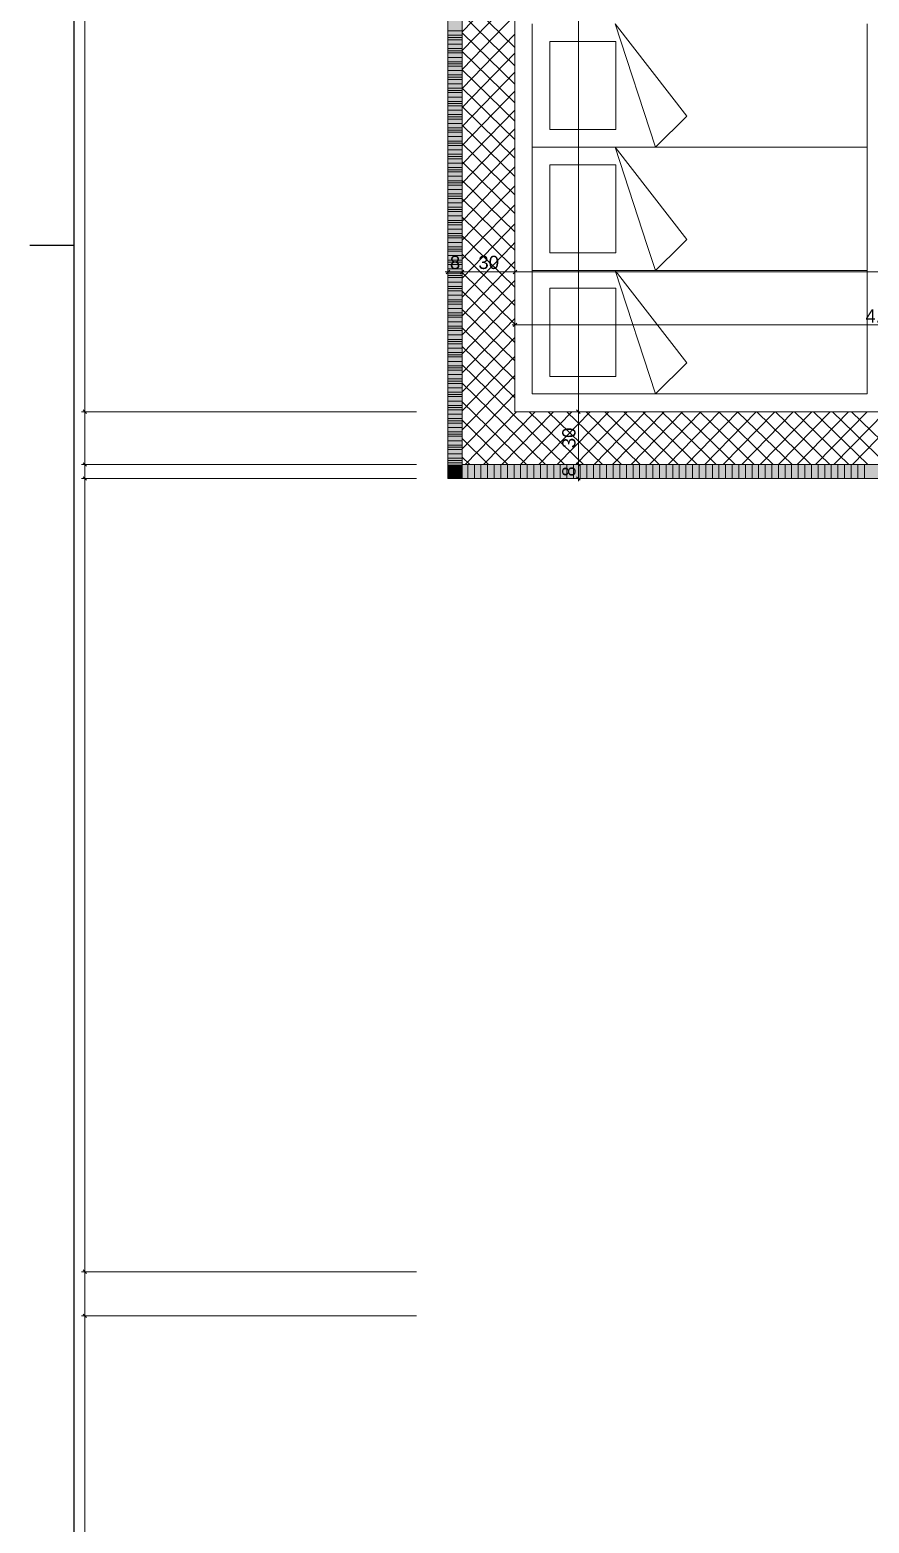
# Model space of a CAD drawing. Extents: x 0 to 1189, y 0 to 841.
# Drawn here: x 0 to 95.2, y 152 to 321.5 of the extents above; entities that cross this region are included whole.
import ezdxf
from ezdxf.lldxf.tags import DXFTag

# ---------------------------------------------------------------- set-up
doc = ezdxf.new("R2010")
doc.units = 0
doc.layers.get('0').update_dxf_attribs({"lineweight": 35})
for name, color, linetype, lineweight in [('211.5 Stahlbeton Kontur', 7, 'Continuous', 25), ('211.5 Stahlbeton Schraffur', 7, 'Continuous', 25), ('217.0 Schutzraum', 7, 'Continuous', 25), ('225.2 Dämmung Aussen', 7, 'Continuous', 25), ('Bemassung', 7, 'Continuous', 25), ('X_Planrahmen', 7, 'Continuous', 25)]:
    doc.layers.add(name, color=color, linetype=linetype, lineweight=lineweight)
doc.styles.get("Standard").update_dxf_attribs({"font": 'arial.ttf'})
tags = doc.linetypes.add('Wipeout_Contour', pattern=[1, 0, -1]).pattern_tags.tags
tags[6:7] = [DXFTag(74, 4), DXFTag(75, 0), DXFTag(340, '0'), DXFTag(46, 1.0), DXFTag(50, 0.0), DXFTag(44, 0.0), DXFTag(45, 0.0)]
tags[4:5] = [DXFTag(74, 4), DXFTag(75, 0), DXFTag(340, '0'), DXFTag(46, 1.0), DXFTag(50, 0.0), DXFTag(44, 0.0), DXFTag(45, 0.0)]

# ---------------------------------------------------------------- blocks, each defined once
blk = doc.blocks.new('Blockreferenz-A0SO6TNL06')
at = {"color": 0, "linetype": 'ByBlock', "lineweight": -2, "ltscale": 0.25}
for p, q in [((5, 836), (5, 5)), ((5, 297), (0, 297))]:
    blk.add_line(p, q, dxfattribs=at)
blk = doc.blocks.new('Referenz-A0SO6TOG06', base_point=(4.4, 96.7))
at = {"layer": '211.5 Stahlbeton Kontur', "color": 0, "lineweight": 18}
for p, q in [((49.03, 297), (49.04, 450.14)), ((55.04, 450.14), (55.03, 297)), ((49.03, 272.14), (49.03, 297)), ((55.03, 297), (55.03, 278.14)), ((55.03, 278.14), (139.33, 278.14)), ((134.33, 272.14), (49.03, 272.14))]:
    blk.add_line(p, q, dxfattribs=at)
at = {"layer": '211.5 Stahlbeton Schraffur', "color": 0, "lineweight": 13}
for p, q in [((49.03, 321.26), (55.03, 327.43)), ((55.03, 319.48), (49.03, 325.31)), ((49.03, 319.11), (55.03, 325.28)), ((55.03, 317.38), (49.03, 323.22)), ((49.03, 316.96), (55.03, 323.13)), ((55.03, 315.29), (49.03, 321.13)), ((49.03, 314.81), (55.03, 320.98)), ((55.03, 313.2), (49.03, 319.03)), ((49.03, 312.66), (55.03, 318.83)), ((55.03, 311.1), (49.03, 316.94)), ((49.03, 310.51), (55.03, 316.68)), ((55.03, 309.01), (49.03, 314.85)), ((49.03, 308.36), (55.03, 314.53)), ((55.03, 306.92), (49.03, 312.76)), ((49.03, 306.21), (55.03, 312.37)), ((55.03, 304.83), (49.03, 310.66)), ((49.03, 304.06), (55.03, 310.22)), ((55.03, 302.73), (49.03, 308.57)), ((49.03, 301.9), (55.03, 308.07)), ((55.03, 300.64), (49.03, 306.48)), ((49.03, 299.75), (55.03, 305.92)), ((55.03, 298.55), (49.03, 304.39)), ((49.03, 297.6), (55.03, 303.77)), ((54.47, 297), (49.03, 302.29)), ((52.32, 297), (49.03, 300.2)), ((50.54, 297), (55.03, 301.62)), ((52.63, 297), (55.03, 299.47)), ((50.17, 297), (49.03, 298.11)), ((49.03, 295.45), (50.54, 297)), ((49.03, 293.3), (52.63, 297)), ((49.03, 291.15), (54.72, 297)), ((55.03, 292.27), (50.17, 297)), ((55.03, 294.36), (52.32, 297)), ((55.03, 296.46), (54.47, 297)), ((54.72, 297), (55.03, 297.32)), ((55.03, 290.18), (49.03, 296.01)), ((49.03, 289), (55.03, 295.17)), ((55.03, 288.08), (49.03, 293.92)), ((49.03, 286.85), (55.03, 293.01)), ((55.03, 285.99), (49.03, 291.83)), ((49.03, 284.7), (55.03, 290.86)), ((55.03, 283.9), (49.03, 289.74)), ((49.03, 282.55), (55.03, 288.71)), ((55.03, 281.81), (49.03, 287.64)), ((49.03, 280.39), (55.03, 286.56)), ((55.03, 279.71), (49.03, 285.55)), ((49.03, 278.24), (55.03, 284.41)), ((60.66, 272.14), (49.03, 283.46)), ((49.03, 276.09), (55.03, 282.26)), ((58.51, 272.14), (49.03, 281.36)), ((49.03, 273.94), (55.03, 280.11)), ((56.36, 272.14), (49.03, 279.27)), ((49.38, 272.14), (55.21, 278.14)), ((51.47, 272.14), (57.31, 278.14)), ((53.56, 272.14), (59.4, 278.14)), ((55.65, 272.14), (61.49, 278.14)), ((62.81, 272.14), (56.64, 278.14)), ((57.75, 272.14), (63.58, 278.14)), ((64.96, 272.14), (58.79, 278.14)), ((59.84, 272.14), (65.68, 278.14)), ((67.11, 272.14), (60.94, 278.14)), ((61.93, 272.14), (67.77, 278.14)), ((69.26, 272.14), (63.1, 278.14)), ((64.03, 272.14), (69.86, 278.14)), ((71.41, 272.14), (65.25, 278.14)), ((66.12, 272.14), (71.96, 278.14)), ((73.57, 272.14), (67.4, 278.14)), ((68.21, 272.14), (74.05, 278.14)), ((75.72, 272.14), (69.55, 278.14)), ((70.3, 272.14), (76.14, 278.14)), ((77.87, 272.14), (71.7, 278.14)), ((72.4, 272.14), (78.23, 278.14)), ((80.02, 272.14), (73.85, 278.14)), ((74.49, 272.14), (80.33, 278.14)), ((82.17, 272.14), (76, 278.14)), ((76.58, 272.14), (82.42, 278.14)), ((84.32, 272.14), (78.15, 278.14)), ((78.67, 272.14), (84.51, 278.14)), ((86.47, 272.14), (80.3, 278.14)), ((80.77, 272.14), (86.61, 278.14)), ((88.62, 272.14), (82.46, 278.14)), ((82.86, 272.14), (88.7, 278.14)), ((90.77, 272.14), (84.61, 278.14)), ((84.95, 272.14), (90.79, 278.14)), ((92.92, 272.14), (86.76, 278.14)), ((87.05, 272.14), (92.88, 278.14)), ((95.08, 272.14), (88.91, 278.14)), ((89.14, 272.14), (94.98, 278.14)), ((97.23, 272.14), (91.06, 278.14)), ((91.23, 272.14), (97.07, 278.14)), ((99.38, 272.14), (93.21, 278.14)), ((93.32, 272.14), (99.16, 278.14)), ((54.21, 272.14), (49.03, 277.18)), ((52.05, 272.14), (49.03, 275.09)), ((49.9, 272.14), (49.03, 272.99))]:
    blk.add_line(p, q, dxfattribs=at)
at = {"layer": '217.0 Schutzraum', "color": 0, "lineweight": 13}
for p, q in [((56.99, 308.15), (56.99, 322.15)), ((74.52, 311.69), (66.39, 322.15)), ((66.39, 322.15), (70.99, 308.15)), ((94.99, 322.15), (94.99, 308.15)), ((58.99, 310.15), (58.99, 320.15)), ((58.99, 320.15), (66.49, 320.15)), ((66.49, 320.15), (66.49, 310.15)), ((66.49, 310.15), (58.99, 310.15)), ((70.99, 308.15), (74.52, 311.69)), ((94.99, 308.15), (56.99, 308.15)), ((56.99, 297), (56.99, 308.15)), ((56.99, 308.15), (94.99, 308.15)), ((74.52, 297.69), (66.39, 308.15)), ((66.39, 308.15), (70.05, 297)), ((94.99, 308.15), (94.99, 297)), ((58.99, 297), (58.99, 306.15)), ((58.99, 306.15), (66.49, 306.15)), ((66.49, 306.15), (66.49, 297)), ((56.99, 294.15), (56.99, 297)), ((58.99, 296.15), (58.99, 297)), ((66.49, 297), (66.49, 296.15)), ((70.05, 297), (70.99, 294.15)), ((70.99, 294.15), (73.84, 297)), ((73.84, 297), (74.52, 297.69)), ((94.99, 297), (94.99, 294.15)), ((66.49, 296.15), (58.99, 296.15)), ((94.99, 294.15), (56.99, 294.15)), ((56.99, 280.15), (56.99, 294.15)), ((56.99, 294.15), (94.99, 294.15)), ((74.52, 283.69), (66.39, 294.15)), ((66.39, 294.15), (70.99, 280.15)), ((94.99, 294.15), (94.99, 280.15)), ((58.99, 282.15), (58.99, 292.15)), ((58.99, 292.15), (66.49, 292.15)), ((66.49, 292.15), (66.49, 282.15)), ((70.99, 280.15), (74.52, 283.69)), ((66.49, 282.15), (58.99, 282.15)), ((94.99, 280.15), (56.99, 280.15))]:
    blk.add_line(p, q, dxfattribs=at)
at = {"layer": '225.2 Dämmung Aussen', "color": 0, "linetype": 'Wipeout_Contour', "lineweight": 0, "ltscale": 19.919763}
for p, q in [((47.43, 456.15), (47.43, 297)), ((47.43, 456.15), (47.43, 297)), ((47.43, 456.15), (47.43, 297)), ((49.04, 297), (49.04, 456.15)), ((49.04, 297), (49.04, 456.15)), ((49.04, 297), (49.04, 456.15)), ((47.43, 297), (47.43, 270.55)), ((47.43, 297), (47.43, 270.55)), ((47.43, 297), (47.43, 270.55)), ((49.04, 272.14), (49.04, 297)), ((49.04, 272.14), (49.04, 297)), ((49.04, 272.14), (49.04, 297)), ((49.04, 270.55), (49.04, 272.14)), ((49.04, 270.55), (49.04, 272.14)), ((49.04, 270.55), (49.04, 272.14)), ((47.43, 270.55), (49.04, 270.55)), ((47.43, 270.55), (49.04, 270.55)), ((47.43, 270.55), (49.04, 270.55))]:
    blk.add_line(p, q, dxfattribs=at)
at = {"layer": '225.2 Dämmung Aussen', "color": 0, "lineweight": 13}
for p, q in [((47.43, 456.15), (47.43, 297)), ((49.04, 297), (49.04, 456.15)), ((47.43, 321.35), (49.04, 321.35)), ((47.43, 321.35), (49.04, 321.35)), ((47.43, 321.35), (49.04, 321.35)), ((47.43, 320.85), (49.04, 320.85)), ((47.43, 320.6), (49.04, 320.6)), ((47.43, 320.6), (49.04, 320.6)), ((47.43, 320.35), (49.04, 320.35)), ((47.43, 319.85), (49.04, 319.85)), ((47.43, 319.85), (49.04, 319.85)), ((47.43, 319.85), (49.04, 319.85)), ((47.43, 319.35), (49.04, 319.35)), ((47.43, 319.1), (49.04, 319.1)), ((47.43, 319.1), (49.04, 319.1)), ((47.43, 318.85), (49.04, 318.85)), ((47.43, 318.35), (49.04, 318.35)), ((47.43, 318.35), (49.04, 318.35)), ((47.43, 318.35), (49.04, 318.35)), ((47.43, 317.85), (49.04, 317.85)), ((47.43, 317.6), (49.04, 317.6)), ((47.43, 317.6), (49.04, 317.6)), ((47.43, 317.35), (49.04, 317.35)), ((47.43, 316.85), (49.04, 316.85)), ((47.43, 316.85), (49.04, 316.85)), ((47.43, 316.85), (49.04, 316.85)), ((47.43, 316.35), (49.04, 316.35)), ((47.43, 316.1), (49.04, 316.1)), ((47.43, 316.1), (49.04, 316.1)), ((47.43, 315.85), (49.04, 315.85)), ((47.43, 315.35), (49.04, 315.35)), ((47.43, 315.35), (49.04, 315.35)), ((47.43, 315.35), (49.04, 315.35)), ((47.43, 314.85), (49.04, 314.85)), ((47.43, 314.6), (49.04, 314.6)), ((47.43, 314.6), (49.04, 314.6)), ((47.43, 314.35), (49.04, 314.35)), ((47.43, 313.85), (49.04, 313.85)), ((47.43, 313.85), (49.04, 313.85)), ((47.43, 313.85), (49.04, 313.85)), ((47.43, 313.35), (49.04, 313.35)), ((47.43, 313.1), (49.04, 313.1)), ((47.43, 313.1), (49.04, 313.1)), ((47.43, 312.85), (49.04, 312.85)), ((47.43, 312.35), (49.04, 312.35)), ((47.43, 312.35), (49.04, 312.35)), ((47.43, 312.35), (49.04, 312.35)), ((47.43, 311.85), (49.04, 311.85)), ((47.43, 311.6), (49.04, 311.6)), ((47.43, 311.6), (49.04, 311.6)), ((47.43, 311.35), (49.04, 311.35)), ((47.43, 310.85), (49.04, 310.85)), ((47.43, 310.85), (49.04, 310.85)), ((47.43, 310.85), (49.04, 310.85)), ((47.43, 310.35), (49.04, 310.35)), ((47.43, 310.1), (49.04, 310.1)), ((47.43, 310.1), (49.04, 310.1)), ((47.43, 309.85), (49.04, 309.85)), ((47.43, 309.35), (49.04, 309.35)), ((47.43, 309.35), (49.04, 309.35)), ((47.43, 309.35), (49.04, 309.35)), ((47.43, 308.85), (49.04, 308.85)), ((47.43, 308.6), (49.04, 308.6)), ((47.43, 308.6), (49.04, 308.6)), ((47.43, 308.35), (49.04, 308.35)), ((47.43, 307.85), (49.04, 307.85)), ((47.43, 307.85), (49.04, 307.85)), ((47.43, 307.85), (49.04, 307.85)), ((47.43, 307.35), (49.04, 307.35)), ((47.43, 307.1), (49.04, 307.1)), ((47.43, 307.1), (49.04, 307.1)), ((47.43, 306.85), (49.04, 306.85)), ((47.43, 306.35), (49.04, 306.35)), ((47.43, 306.35), (49.04, 306.35)), ((47.43, 306.35), (49.04, 306.35)), ((47.43, 305.85), (49.04, 305.85)), ((47.43, 305.6), (49.04, 305.6)), ((47.43, 305.6), (49.04, 305.6)), ((47.43, 305.35), (49.04, 305.35)), ((47.43, 304.85), (49.04, 304.85)), ((47.43, 304.85), (49.04, 304.85)), ((47.43, 304.85), (49.04, 304.85)), ((47.43, 304.35), (49.04, 304.35)), ((47.43, 304.1), (49.04, 304.1)), ((47.43, 304.1), (49.04, 304.1)), ((47.43, 303.85), (49.04, 303.85)), ((47.43, 303.35), (49.04, 303.35)), ((47.43, 303.35), (49.04, 303.35)), ((47.43, 303.35), (49.04, 303.35)), ((47.43, 302.85), (49.04, 302.85)), ((47.43, 302.6), (49.04, 302.6)), ((47.43, 302.6), (49.04, 302.6)), ((47.43, 302.35), (49.04, 302.35)), ((47.43, 301.85), (49.04, 301.85)), ((47.43, 301.85), (49.04, 301.85)), ((47.43, 301.85), (49.04, 301.85)), ((47.43, 301.35), (49.04, 301.35)), ((47.43, 301.1), (49.04, 301.1)), ((47.43, 301.1), (49.04, 301.1)), ((47.43, 300.85), (49.04, 300.85)), ((47.43, 300.35), (49.04, 300.35)), ((47.43, 300.35), (49.04, 300.35)), ((47.43, 300.35), (49.04, 300.35)), ((47.43, 299.85), (49.04, 299.85)), ((47.43, 299.6), (49.04, 299.6)), ((47.43, 299.6), (49.04, 299.6)), ((47.43, 299.35), (49.04, 299.35)), ((47.43, 298.85), (49.04, 298.85)), ((47.43, 298.85), (49.04, 298.85)), ((47.43, 298.85), (49.04, 298.85)), ((47.43, 298.35), (49.04, 298.35)), ((47.43, 298.1), (49.04, 298.1)), ((47.43, 298.1), (49.04, 298.1)), ((47.43, 297.85), (49.04, 297.85)), ((47.43, 297.35), (49.04, 297.35)), ((47.43, 297.35), (49.04, 297.35)), ((47.43, 297.35), (49.04, 297.35)), ((47.43, 297), (47.43, 270.55)), ((47.43, 296.85), (49.04, 296.85)), ((47.43, 296.6), (49.04, 296.6)), ((47.43, 296.6), (49.04, 296.6)), ((49.04, 270.55), (49.04, 297)), ((47.43, 296.35), (49.04, 296.35)), ((47.43, 295.85), (49.04, 295.85)), ((47.43, 295.85), (49.04, 295.85)), ((47.43, 295.85), (49.04, 295.85)), ((47.43, 295.35), (49.04, 295.35)), ((47.43, 295.1), (49.04, 295.1)), ((47.43, 295.1), (49.04, 295.1)), ((47.43, 294.85), (49.04, 294.85)), ((47.43, 294.35), (49.04, 294.35)), ((47.43, 294.35), (49.04, 294.35)), ((47.43, 294.35), (49.04, 294.35)), ((47.43, 293.85), (49.04, 293.85)), ((47.43, 293.6), (49.04, 293.6)), ((47.43, 293.6), (49.04, 293.6)), ((47.43, 293.35), (49.04, 293.35)), ((47.43, 292.85), (49.04, 292.85)), ((47.43, 292.85), (49.04, 292.85)), ((47.43, 292.85), (49.04, 292.85)), ((47.43, 292.35), (49.04, 292.35)), ((47.43, 292.1), (49.04, 292.1)), ((47.43, 292.1), (49.04, 292.1)), ((47.43, 291.85), (49.04, 291.85)), ((47.43, 291.35), (49.04, 291.35)), ((47.43, 291.35), (49.04, 291.35)), ((47.43, 291.35), (49.04, 291.35)), ((47.43, 290.85), (49.04, 290.85)), ((47.43, 290.6), (49.04, 290.6)), ((47.43, 290.6), (49.04, 290.6)), ((47.43, 290.35), (49.04, 290.35)), ((47.43, 289.85), (49.04, 289.85)), ((47.43, 289.85), (49.04, 289.85)), ((47.43, 289.85), (49.04, 289.85)), ((47.43, 289.35), (49.04, 289.35)), ((47.43, 289.1), (49.04, 289.1)), ((47.43, 289.1), (49.04, 289.1)), ((47.43, 288.85), (49.04, 288.85)), ((47.43, 288.35), (49.04, 288.35)), ((47.43, 288.35), (49.04, 288.35)), ((47.43, 288.35), (49.04, 288.35)), ((47.43, 287.85), (49.04, 287.85)), ((47.43, 287.6), (49.04, 287.6)), ((47.43, 287.6), (49.04, 287.6)), ((47.43, 287.35), (49.04, 287.35)), ((47.43, 286.85), (49.04, 286.85)), ((47.43, 286.85), (49.04, 286.85)), ((47.43, 286.85), (49.04, 286.85)), ((47.43, 286.35), (49.04, 286.35)), ((47.43, 286.1), (49.04, 286.1)), ((47.43, 286.1), (49.04, 286.1)), ((47.43, 285.85), (49.04, 285.85)), ((47.43, 285.35), (49.04, 285.35)), ((47.43, 285.35), (49.04, 285.35)), ((47.43, 285.35), (49.04, 285.35)), ((47.43, 284.85), (49.04, 284.85)), ((47.43, 284.6), (49.04, 284.6)), ((47.43, 284.6), (49.04, 284.6)), ((47.43, 284.35), (49.04, 284.35)), ((47.43, 283.85), (49.04, 283.85)), ((47.43, 283.85), (49.04, 283.85)), ((47.43, 283.85), (49.04, 283.85)), ((47.43, 283.35), (49.04, 283.35)), ((47.43, 283.1), (49.04, 283.1)), ((47.43, 283.1), (49.04, 283.1)), ((47.43, 282.85), (49.04, 282.85)), ((47.43, 282.35), (49.04, 282.35)), ((47.43, 282.35), (49.04, 282.35)), ((47.43, 282.35), (49.04, 282.35)), ((47.43, 281.85), (49.04, 281.85)), ((47.43, 281.6), (49.04, 281.6)), ((47.43, 281.6), (49.04, 281.6)), ((47.43, 281.35), (49.04, 281.35)), ((47.43, 280.85), (49.04, 280.85)), ((47.43, 280.85), (49.04, 280.85)), ((47.43, 280.85), (49.04, 280.85)), ((47.43, 280.35), (49.04, 280.35)), ((47.43, 280.1), (49.04, 280.1)), ((47.43, 280.1), (49.04, 280.1)), ((47.43, 279.85), (49.04, 279.85)), ((47.43, 279.35), (49.04, 279.35)), ((47.43, 279.35), (49.04, 279.35)), ((47.43, 279.35), (49.04, 279.35)), ((47.43, 278.85), (49.04, 278.85)), ((47.43, 278.6), (49.04, 278.6)), ((47.43, 278.6), (49.04, 278.6)), ((47.43, 278.35), (49.04, 278.35)), ((47.43, 277.85), (49.04, 277.85)), ((47.43, 277.85), (49.04, 277.85)), ((47.43, 277.85), (49.04, 277.85)), ((47.43, 277.35), (49.04, 277.35)), ((47.43, 277.1), (49.04, 277.1)), ((47.43, 277.1), (49.04, 277.1)), ((47.43, 276.85), (49.04, 276.85)), ((47.43, 276.35), (49.04, 276.35)), ((47.43, 276.35), (49.04, 276.35)), ((47.43, 276.35), (49.04, 276.35)), ((47.43, 275.85), (49.04, 275.85)), ((47.43, 275.6), (49.04, 275.6)), ((47.43, 275.6), (49.04, 275.6)), ((47.43, 275.35), (49.04, 275.35)), ((47.43, 274.85), (49.04, 274.85)), ((47.43, 274.85), (49.04, 274.85)), ((47.43, 274.85), (49.04, 274.85)), ((47.43, 274.35), (49.04, 274.35)), ((47.43, 274.1), (49.04, 274.1)), ((47.43, 274.1), (49.04, 274.1)), ((47.43, 273.85), (49.04, 273.85)), ((47.43, 273.35), (49.04, 273.35)), ((47.43, 273.35), (49.04, 273.35)), ((47.43, 273.35), (49.04, 273.35)), ((47.43, 272.85), (49.04, 272.85)), ((47.43, 272.6), (49.04, 272.6)), ((47.43, 272.6), (49.04, 272.6)), ((47.43, 272.35), (49.04, 272.35)), ((47.43, 271.85), (49.04, 271.85)), ((47.43, 271.85), (49.04, 271.85)), ((47.43, 271.85), (49.04, 271.85)), ((47.43, 271.35), (49.04, 271.35)), ((134.33, 272.14), (49.04, 272.14)), ((49.04, 272.14), (49.04, 270.55)), ((49.68, 270.55), (49.68, 272.14)), ((50.43, 270.55), (50.43, 272.14)), ((51.18, 270.55), (51.18, 272.14)), ((51.93, 270.55), (51.93, 272.14)), ((52.68, 270.55), (52.68, 272.14)), ((53.43, 270.55), (53.43, 272.14)), ((54.18, 270.55), (54.18, 272.14)), ((54.93, 270.55), (54.93, 272.14)), ((55.68, 270.55), (55.68, 272.14)), ((56.43, 270.55), (56.43, 272.14)), ((57.18, 270.55), (57.18, 272.14)), ((57.93, 270.55), (57.93, 272.14)), ((58.68, 270.55), (58.68, 272.14)), ((59.43, 270.55), (59.43, 272.14)), ((60.18, 270.55), (60.18, 272.14)), ((60.93, 270.55), (60.93, 272.14)), ((61.68, 270.55), (61.68, 272.14)), ((62.43, 270.55), (62.43, 272.14)), ((63.18, 270.55), (63.18, 272.14)), ((63.93, 270.55), (63.93, 272.14)), ((64.68, 270.55), (64.68, 272.14)), ((65.43, 270.55), (65.43, 272.14)), ((66.18, 270.55), (66.18, 272.14)), ((66.93, 270.55), (66.93, 272.14)), ((67.68, 270.55), (67.68, 272.14)), ((68.43, 270.55), (68.43, 272.14)), ((69.18, 270.55), (69.18, 272.14)), ((69.93, 270.55), (69.93, 272.14)), ((70.68, 270.55), (70.68, 272.14)), ((71.43, 270.55), (71.43, 272.14)), ((72.18, 270.55), (72.18, 272.14)), ((72.93, 270.55), (72.93, 272.14)), ((73.68, 270.55), (73.68, 272.14)), ((74.43, 270.55), (74.43, 272.14)), ((75.18, 270.55), (75.18, 272.14)), ((75.93, 270.55), (75.93, 272.14)), ((76.68, 270.55), (76.68, 272.14)), ((77.43, 270.55), (77.43, 272.14)), ((78.18, 270.55), (78.18, 272.14)), ((78.93, 270.55), (78.93, 272.14)), ((79.68, 270.55), (79.68, 272.14)), ((80.43, 270.55), (80.43, 272.14)), ((81.18, 270.55), (81.18, 272.14)), ((81.93, 270.55), (81.93, 272.14)), ((82.68, 270.55), (82.68, 272.14)), ((83.43, 270.55), (83.43, 272.14)), ((84.18, 270.55), (84.18, 272.14)), ((84.93, 270.55), (84.93, 272.14)), ((85.68, 270.55), (85.68, 272.14)), ((86.43, 270.55), (86.43, 272.14)), ((87.18, 270.55), (87.18, 272.14)), ((87.93, 270.55), (87.93, 272.14)), ((88.68, 270.55), (88.68, 272.14)), ((89.43, 270.55), (89.43, 272.14)), ((90.18, 270.55), (90.18, 272.14)), ((90.93, 270.55), (90.93, 272.14)), ((91.68, 270.55), (91.68, 272.14)), ((92.43, 270.55), (92.43, 272.14)), ((93.18, 270.55), (93.18, 272.14)), ((93.93, 270.55), (93.93, 272.14)), ((94.68, 270.55), (94.68, 272.14)), ((47.43, 271.1), (49.04, 271.1)), ((47.43, 271.1), (49.04, 271.1)), ((47.43, 270.85), (49.04, 270.85)), ((47.43, 270.55), (49.04, 270.55)), ((49.04, 270.55), (134.33, 270.55))]:
    blk.add_line(p, q, dxfattribs=at)
at = {"layer": '225.2 Dämmung Aussen', "color": 0, "linetype": 'Wipeout_Contour', "lineweight": 0, "ltscale": 15.004224}
for p, q in [((134.33, 272.14), (49.04, 272.14)), ((49.04, 272.14), (49.04, 270.55)), ((49.04, 270.55), (134.33, 270.55))]:
    blk.add_line(p, q, dxfattribs=at)
at = {"layer": '225.2 Dämmung Aussen', "color": 7, "linetype": 'Wipeout_Contour', "lineweight": 0, "ltscale": 19.919763, "true_color": 0xffffff}
for points in [[(47.43, 272.14), (49.04, 272.14), (47.43, 456.15)], [(49.04, 272.14), (47.43, 456.15), (49.04, 456.15)], [(47.43, 272.14), (49.04, 272.14), (47.43, 456.15)], [(49.04, 272.14), (47.43, 456.15), (49.04, 456.15)], [(47.43, 272.14), (49.04, 272.14), (47.43, 456.15)], [(49.04, 272.14), (47.43, 456.15), (49.04, 456.15)], [(47.43, 270.55), (49.04, 270.55), (47.43, 272.14)], [(49.04, 270.55), (47.43, 272.14), (49.04, 272.14)], [(47.43, 270.55), (49.04, 270.55), (47.43, 272.14)], [(49.04, 270.55), (47.43, 272.14), (49.04, 272.14)], [(47.43, 270.55), (49.04, 270.55), (47.43, 272.14)], [(49.04, 270.55), (47.43, 272.14), (49.04, 272.14)]]:
    blk.add_solid(points, dxfattribs=at)
at = {"layer": '225.2 Dämmung Aussen', "color": 7, "linetype": 'Wipeout_Contour', "lineweight": 0, "ltscale": 15.004224, "true_color": 0xffffff}
for points in [[(49.04, 270.55), (134.33, 270.55), (49.04, 272.14)], [(134.33, 270.55), (49.04, 272.14), (134.33, 272.14)]]:
    blk.add_solid(points, dxfattribs=at)
at = {"layer": 'Bemassung', "color": 0, "lineweight": 13}
for p, q in [((6.23, 450.14), (6.23, 297)), ((62.23, 297), (62.23, 450.14)), ((47.43, 297), (47.43, 306)), ((49.03, 297), (49.03, 306)), ((49.04, 305.61), (49.04, 297)), ((55.03, 306), (55.03, 297)), ((6.23, 297), (6.23, 278.14)), ((47.43, 293.63), (47.43, 297)), ((49.03, 293.63), (49.03, 297)), ((49.04, 297), (49.04, 293.63)), ((55.03, 297), (55.03, 293.63)), ((62.23, 278.14), (62.23, 297)), ((47.13, 294), (47.43, 294)), ((47.63, 294.2), (47.23, 293.8)), ((47.43, 294), (49.03, 294)), ((49.04, 294), (48.74, 294)), ((48.83, 293.8), (49.23, 294.2)), ((49.24, 294.2), (48.84, 293.8)), ((49.03, 294), (49.33, 294)), ((55.03, 294), (49.04, 294)), ((54.73, 294), (55.03, 294)), ((55.23, 294.2), (54.83, 293.8)), ((54.83, 293.8), (55.23, 294.2)), ((55.03, 286.14), (55.03, 294.38)), ((55.03, 294), (160.33, 294)), ((55.33, 294), (55.03, 294)), ((55.23, 288.2), (54.83, 287.8)), ((55.03, 280.14), (55.03, 288.38)), ((54.73, 288), (55.03, 288)), ((55.03, 288), (139.33, 288)), ((5.85, 278.14), (43.85, 278.14)), ((5.85, 278.14), (37.85, 278.14)), ((5.85, 278.14), (37.85, 278.14)), ((5.85, 278.14), (43.85, 278.14)), ((6.03, 278.34), (6.43, 277.94)), ((6.43, 277.94), (6.03, 278.34)), ((6.23, 278.44), (6.23, 278.14)), ((6.23, 278.14), (6.23, 277.84)), ((6.23, 278.14), (6.23, 272.14)), ((62.6, 278.14), (57.03, 278.14)), ((57.03, 278.14), (62.6, 278.14)), ((62.03, 278.34), (62.43, 277.94)), ((62.43, 277.94), (62.03, 278.34)), ((62.23, 278.44), (62.23, 278.14)), ((62.23, 277.84), (62.23, 278.14)), ((62.23, 278.14), (62.23, 272.14)), ((5.85, 272.14), (43.85, 272.14)), ((5.85, 272.14), (43.85, 272.14)), ((6.03, 272.34), (6.43, 271.94)), ((6.43, 271.94), (6.03, 272.34)), ((6.23, 272.44), (6.23, 272.14)), ((6.23, 272.14), (6.23, 271.84)), ((6.23, 272.14), (6.23, 270.55)), ((51.04, 272.14), (62.6, 272.14)), ((62.6, 272.14), (51.04, 272.14)), ((62.03, 272.34), (62.43, 271.94)), ((62.43, 271.94), (62.03, 272.34)), ((62.23, 272.14), (62.23, 272.44)), ((62.23, 272.14), (62.23, 271.84)), ((62.23, 270.55), (62.23, 272.14)), ((5.85, 270.55), (43.85, 270.55)), ((5.85, 270.55), (37.85, 270.55)), ((5.85, 270.55), (37.85, 270.55)), ((5.85, 270.55), (43.85, 270.55)), ((6.43, 270.35), (6.03, 270.75)), ((6.03, 270.75), (6.43, 270.35)), ((6.23, 270.85), (6.23, 270.55)), ((6.23, 270.55), (6.23, 180.54)), ((6.23, 270.55), (6.23, 270.25)), ((62.6, 270.55), (49.43, 270.55)), ((62.03, 270.75), (62.43, 270.35)), ((62.23, 270.25), (62.23, 270.55)), ((5.85, 180.54), (43.85, 180.54)), ((5.85, 180.54), (43.85, 180.54)), ((6.03, 180.74), (6.43, 180.34)), ((6.43, 180.34), (6.03, 180.74)), ((6.23, 180.84), (6.23, 180.54)), ((6.23, 180.54), (6.23, 180.24)), ((6.23, 180.54), (6.23, 175.54)), ((5.85, 175.54), (43.85, 175.54)), ((5.85, 175.54), (37.85, 175.54)), ((5.85, 175.54), (37.85, 175.54)), ((5.85, 175.54), (43.85, 175.54)), ((6.43, 175.34), (6.03, 175.74)), ((6.03, 175.74), (6.43, 175.34)), ((6.23, 175.84), (6.23, 175.54)), ((6.23, 175.54), (6.23, 102.34)), ((6.23, 175.54), (6.23, 175.24))]:
    blk.add_line(p, q, dxfattribs=at)
at = {"layer": 'Bemassung', "color": 0, "linetype": 'Continuous', "lineweight": 13, "ltscale": 0.13, "char_height": 1.5, "attachment_point": 1}
for s, insert in [('{\\fArial;8}', (47.66, 295.83)), ('{\\fArial;30}', (50.89, 295.83)), ('{\\fArial;4.21}', (94.8, 289.74))]:
    blk.add_mtext(s, dxfattribs=dict(at, insert=insert))
at = {"layer": 'Bemassung', "color": 0, "linetype": 'Continuous', "lineweight": 13, "ltscale": 0.13, "char_height": 1.5, "attachment_point": 1, "rotation": 90}
for s, insert in [('{\\fArial;30}', (60.4, 274)), ('{\\fArial;8}', (60.4, 270.77))]:
    blk.add_mtext(s, dxfattribs=dict(at, insert=insert))

msp = doc.modelspace()

# ---------------------------------------------------------------- block references
at = {"color": 8, "lineweight": 25, "ltscale": 0.25, "true_color": 0x808080}
msp.add_blockref('Referenz-A0SO6TOG06', (4.4, 96.7), dxfattribs=at)
at = {"layer": 'X_Planrahmen', "ltscale": 0.25}
msp.add_blockref('Blockreferenz-A0SO6TNL06', (0, 0), dxfattribs=at)

doc.saveas('drawing.dxf')
